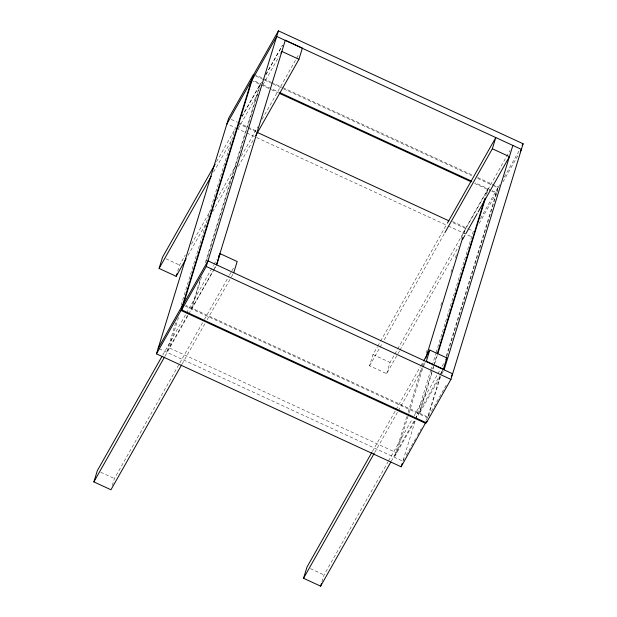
<?xml version="1.0" encoding="UTF-8"?>
<svg xmlns="http://www.w3.org/2000/svg" width="617" height="617" viewBox="0 0 617 617"><rect width="100%" height="100%" fill="white"/><g stroke="black" fill="none" stroke-linecap="round" stroke-linejoin="round"><path stroke-width="0.46" stroke-dasharray="3.08 2.31" d="M177.75 271.125L179.601 265.086L185.293 255.029M112.279 485.456L114.392 478.545L179.339 363.76M175.729 322.768L166.713 352.199L187.969 314.639M181.082 305.292L235.463 127.788L226.925 123.855M178.467 317.508L169.174 347.857L396.785 452.901L408.616 414.269M200.008 280.28L191.27 308.793L189.859 311.3M205.361 262.811L260.019 84.39L242.072 116.104M201.528 276.933L191.941 308.207L214.138 268.973M206.317 261.3L260.69 83.804L253.865 80.65M399.446 351.05L386.643 373.671L369.575 365.796L373.007 354.574L377.272 347.032M321.943 581.831L324.056 574.928L388.054 461.817M386.643 373.671L390.083 362.449L394.348 354.914M406.726 416.776L394.325 457.236L416.521 418.01M408.13 412.171L421.935 367.107M422.221 366.19L423.632 361.593M426.162 353.31L427.288 349.638M440.816 305.492L441.942 301.813M450.958 272.382L452.647 266.86M455.469 257.667L456.595 253.988M461.385 238.355L463.074 232.833L487.631 189.434L485.656 195.867M408.894 413.351L423.27 366.444M423.547 365.526L424.396 362.765M463.837 234.013L465.526 228.491L451.575 222.051M159.032 348.651L402.862 461.177L415.542 419.791M415.819 418.874L430.473 371.048M430.759 370.131L431.885 366.452M432.162 365.526L435.826 353.572M436.111 352.654L473.332 231.167L468.087 228.745M433.535 366.012L418.881 413.837L416.992 417.177M433.813 365.094L436.913 354.976M431.954 372.784L419.552 413.251L441.278 374.851M433.08 369.105L433.643 367.262M434.769 363.583L437.306 355.307M486.898 193.445L488.302 188.841M426 420.277L427.419 417.778L442.065 369.953M446.292 356.156L497.88 187.761L494.387 186.149M440.484 376.725L428.09 417.185L185.972 305.446M441.618 373.046L442.458 370.285M446.685 356.487L496.554 193.699M499.971 184.668L498.559 187.175L496.839 192.782L475.221 182.809M216.575 161.693L235.062 129.015M242.172 116.443L261.608 82.092M265.873 74.549L282.463 45.226M265.888 74.618L282.416 45.403M213.613 172.074L232.1 139.396M238.262 128.506L257.698 94.146M262.911 84.93L279.031 56.448M191.455 244.139L210.412 210.621M216.575 199.731L236.01 165.379M241.232 156.163L257.821 126.84M262.086 119.297L299.06 53.941M188.015 255.361L206.032 223.524M212.664 211.793L233.049 175.76M238.262 166.544L253.911 138.894M162.741 355.045L185.972 313.984M186.442 313.151L213.467 265.387M213.937 264.554L216.783 259.526M214.608 268.14L215.557 266.475M164.994 356.21L188.224 315.156M188.694 314.315L213.351 270.747M213.821 269.907L216.189 265.719M179.817 362.919L203.988 320.192M204.466 319.351L229.115 275.784M229.586 274.943L231.483 271.596M231.961 270.755L233.858 267.4M182.069 364.084L205.291 323.03M207.189 319.683L230.889 277.789M231.367 276.948L233.735 272.76M377.751 346.199L380.118 342.003M380.596 341.17L446.963 223.863M369.575 365.796L379.524 348.196M380.003 347.363L382.37 343.175M384.268 339.82L444.471 233.411M394.818 354.073L397.194 349.885M397.664 349.045L510.028 150.448M399.916 350.209L458.701 246.314M480.412 218.642L497.88 187.761M504.22 177.156L519.807 149.615M479.162 223.416L496.168 193.368L491.896 191.401M502.978 181.93L519.036 153.556M372.406 451.428L395.636 410.367M396.106 409.534L420.285 366.799M420.763 365.958L423.131 361.77M374.658 452.593L397.888 411.531M398.358 410.698L422.537 367.963M423.007 367.13L425.853 362.102M388.533 460.976L412.233 419.082M414.13 415.735L437.36 374.673M437.831 373.84L440.199 369.652M442.096 366.297L444.464 362.11M391.255 461.308L414.956 419.413M415.434 418.573L439.605 375.846M440.083 375.005L442.929 369.976M441.749 374.018L444.109 369.845M402.862 461.177L404.282 458.67M406.171 455.338L415.611 438.641M417.501 435.301L421.28 428.622M428.56 416.352L429.509 414.686M431.399 411.346L446.507 384.638M253.872 74.248L262.611 78.282M263.49 78.691L270.477 81.914M271.357 82.316L281.838 87.159M282.709 87.56L472.344 175.074M477.581 177.495L498.559 187.175M255.824 76.053L263.69 79.678M264.562 80.079L272.429 83.711M273.3 84.113L282.918 88.555M283.789 88.956L471.666 175.66M477.782 178.483L493.515 185.748M263.305 85.007L278.136 91.848M251.481 80.449L270.485 89.218M271.357 89.619L278.336 92.843M474.55 183.396L491.047 191.008M231.267 119.451L237.383 122.274M238.262 122.675L255.739 130.742M452.354 221.488L467.208 228.336M237.915 123.454L247.51 127.881M248.381 128.282L256.232 131.899M236.334 128.197L245.928 132.624M246.8 133.025L447.379 225.591M448.251 225.992L471.612 236.774M165.942 258.785L179.601 265.086M373.007 354.574L390.083 362.449M185.301 306.04L427.419 417.778M310.405 568.627L324.056 574.928M100.741 472.244L114.392 478.545"/><path stroke-width="0.93" d="M186.118 258.708L176.161 276.308L159.093 268.426L162.533 257.212L215.148 164.207M181.591 364.925L110.96 489.767L93.884 481.892L97.324 470.671L161.793 356.719M176.161 276.308L176.956 273.717M156.463 353.865L228.645 118.24L253.201 74.842L181.02 310.467L156.463 353.865L401.143 466.791L426.193 421.781M181.691 309.873L253.872 74.248L278.429 30.85L523.116 143.769L450.927 379.393L426.37 422.799L181.691 309.873L206.248 266.475L278.429 30.85M216.498 264.801L285.309 40.198L302.384 48.08L298.944 59.294L255.808 135.539M216.667 264.878L220.107 253.656L237.175 261.539L233.735 272.76M390.785 462.141L320.624 586.15L303.549 578.276L306.988 567.054L371.935 452.261M320.624 586.15L321.418 583.559M425.799 358.168L462.711 237.692M429.764 350.04L426.332 361.261L443.399 369.143L446.839 357.922L429.764 350.04L423.601 360.937M444.942 232.57L492.351 148.782L495.79 137.56L447.433 223.03M401.143 466.791L402.122 463.583M437.198 354.058L484.815 198.628M437.869 353.472L485.486 198.042M426.37 422.799L426.864 421.195M444.109 369.845L512.858 145.442M226.925 123.855L251.481 80.449M252.16 79.863L276.709 36.457L521.396 149.383L520.447 151.049M159.093 268.426L211.238 176.261M280.928 53.093L281.869 51.419L298.944 59.294M158.183 348.258L182.732 304.852M183.411 304.266L207.968 260.868L452.647 373.786L451.228 376.293M218.68 256.171L220.107 253.656M93.884 481.892L164.523 357.05M462.488 239.612L464.863 235.424M465.812 233.75L477.188 213.636M478.136 211.963L509.418 156.664L492.351 148.782M522.167 145.442L523.116 143.769M303.549 578.276L374.187 453.426M445.89 359.595L446.839 357.922M279.879 92.658L471.735 181.197M279.208 93.244L471.064 181.784M257.104 132.308L448.96 220.847M206.248 266.475L450.927 379.393M181.02 310.467L425.699 423.385"/></g></svg>
